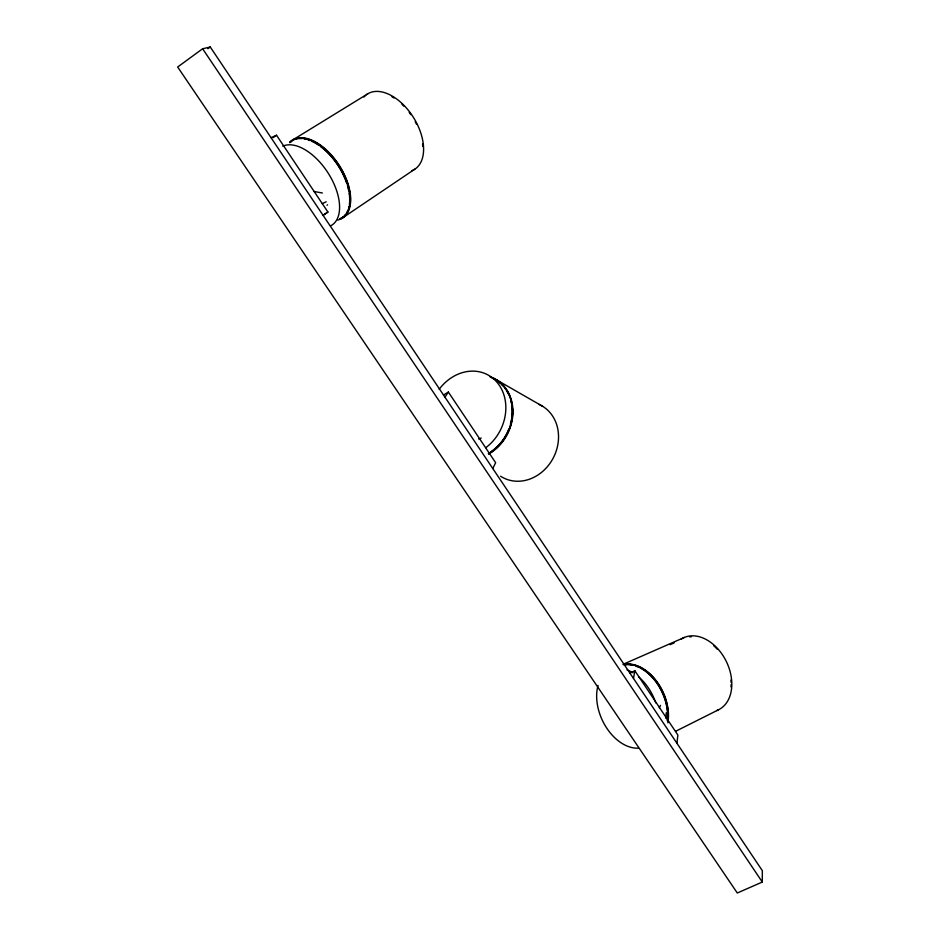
<?xml version="1.0" encoding="UTF-8"?>
<svg xmlns="http://www.w3.org/2000/svg" width="940" height="940" viewBox="0 0 940 940"><rect width="100%" height="100%" fill="white"/><g stroke="black" fill="none" stroke-linecap="round" stroke-linejoin="round"><path stroke-width="1.41" d="M762.293 882.049L762.34 870.687L210.255 47L202.629 48.763L177.66 67.01L737.289 893L762.293 882.049L202.629 48.763M665.884 718.266L666.249 712.779M676.953 743.305L677.857 735.021L634.841 670.737L629.671 673.334M633.49 678.457L634.841 670.737M659.316 707.797L660.479 705.4M492.772 468.52L495.65 462.727L448.368 392.062L443.457 395M444.949 397.162L448.368 392.062M207.905 48.716L210.255 47M273.035 137.675L276.536 135.254L327.919 212.052L323.066 215.307M342.83 217.728L414.81 169.177M323.254 215.154L327.919 212.052M292.834 139.895L367.775 93.812M675.766 731.214L718.242 709.911M322.314 203.639L326.204 201.783M271.037 137.687L276.536 135.254M622.95 664.38L684.297 637.473M670.15 644.652L674.098 642.913M478.648 439.004L481.198 438.017M313.784 191.443L322.373 192.994M496.555 379.866L542.615 406.291M366.389 94.752A44.427 26.461 58.1 0 1 414.235 118.722A44.427 26.461 58.1 0 1 411.861 170.68M363.933 97.079A44.427 26.461 58.1 0 1 365.108 95.845M290.284 141.881A46.26 25.451 57 0 1 339.223 165.381A46.26 25.451 57 0 1 339.974 219.138M391.992 96.773A43.428 25.873 58.1 0 1 394.036 98.007M401.979 104.305A43.428 25.873 58.1 0 1 403.871 106.173M409.217 112.4A43.428 25.873 58.1 0 1 410.851 114.645M415.245 121.754A43.428 25.873 58.1 0 1 416.526 124.209M422.589 144.079A43.428 25.873 58.1 0 1 422.788 146.429M343.194 216.917A45.86 25.204 57 0 1 340.55 218.621M289.826 142.657A45.86 25.204 57 0 1 291.024 141.599M292.34 140.695A45.86 25.204 57 0 1 293.762 139.942M295.266 139.355A45.86 25.204 57 0 1 296.864 138.92M298.544 138.65A45.86 25.204 57 0 1 302.139 138.603M304.031 138.838A45.86 25.204 57 0 1 305.97 139.226M307.968 139.778A45.86 25.204 57 0 1 310 140.507M312.068 141.388A45.86 25.204 57 0 1 318.355 144.948M320.458 146.44A45.86 25.204 57 0 1 346.649 183.065M347.471 185.662A45.86 25.204 57 0 1 348.74 190.75M349.175 193.229A45.86 25.204 57 0 1 349.386 204.532M349.046 206.506A45.86 25.204 57 0 1 348.564 208.386M347.964 210.137A45.86 25.204 57 0 1 346.39 213.263M345.438 214.626A45.86 25.204 57 0 1 344.369 215.847M341.232 218.162A45.837 25.216 57 0 1 339.775 218.785M290.531 142.222A45.837 25.216 57 0 1 291.741 141.165M294.467 139.508A45.837 25.216 57 0 1 299.261 138.215M304.736 138.392A45.837 25.216 57 0 1 341.349 169.364A45.837 25.216 57 0 1 347.083 212.804M346.12 214.167A45.837 25.216 57 0 1 342.606 217.387M289.579 142.316A46.272 25.439 57 0 1 337.73 164.629A46.272 25.439 57 0 1 340.774 218.973M339.293 219.596A46.272 25.439 57 0 1 337.742 220.078M282.822 146.17A46.542 25.274 56.8 0 1 329.458 175.204A46.542 25.274 56.8 0 1 330.492 225.905M327.543 204.791A2.844 2.632 55.9 0 1 327.026 205.249M492.454 377.762A43.346 36.731 -63 0 1 512.899 413.929A43.346 36.731 -63 0 1 488.741 454.044M538.667 404.259A40.831 35.321 -62.9 0 1 553.155 458.168A40.831 35.321 -62.9 0 1 500.585 476.216M491.843 377.856A42.981 36.413 -63 0 1 495.909 379.948M499.645 382.627A42.981 36.413 -63 0 1 502.982 385.858M504.486 387.668A42.981 36.413 -63 0 1 505.873 389.595M507.13 391.639A42.981 36.413 -63 0 1 508.258 393.778M510.82 400.745A42.981 36.413 -63 0 1 511.372 403.213M511.795 405.739A42.981 36.413 -63 0 1 511.924 416.209M511.572 418.864A42.981 36.413 -63 0 1 510.42 424.14M508.693 429.31A42.981 36.413 -63 0 1 490.375 452.128M496.355 380.207A42.958 36.401 -63 0 1 500.092 382.886M501.819 384.437A42.958 36.401 -63 0 1 512.23 405.986M512.488 408.548A42.958 36.401 -63 0 1 490.821 452.34M439.168 389.266A43.733 36.942 -63 0 1 497.707 383.12A43.733 36.942 -63 0 1 485.851 447.64M489.846 376.681A43.369 36.742 -63 0 1 512.512 412.366A43.369 36.742 -63 0 1 488.295 453.832M689.69 636.885A39.116 27.601 63.9 0 1 691.476 636.709M713.812 645.792A39.116 27.601 63.9 0 1 717.173 649.117M730.932 680.055A39.116 27.601 63.9 0 1 731.085 682.381M731.097 684.684A39.116 27.601 63.9 0 1 730.991 686.928M624.924 664.78A41.454 27.859 64.8 0 1 632.373 665.12M636.239 666.213A41.454 27.859 64.8 0 1 638.189 666.989M640.14 667.917A41.454 27.859 64.8 0 1 667.306 720.721M681.183 639.141A40.009 28.224 63.9 0 1 726.197 661.208A40.009 28.224 63.9 0 1 716.597 710.593M623.655 664.474A41.818 28.118 64.8 0 1 656.355 680.901A41.818 28.118 64.8 0 1 667.87 722.837M623.772 664.827A41.442 27.859 64.8 0 1 631.069 664.533M632.973 664.85A41.442 27.859 64.8 0 1 667.905 720.428M638.601 748.134A42.089 28.082 64.9 0 1 606.406 727.607A42.089 28.082 64.9 0 1 598.028 685.425M627.05 669.938A42.089 28.082 64.9 0 1 632.937 672.77M638.648 676.906A42.089 28.082 64.9 0 1 655.779 702.885M624.818 664.427A41.83 28.118 64.8 0 1 655.732 681.159A41.83 28.118 64.8 0 1 667.6 720.874"/></g></svg>
